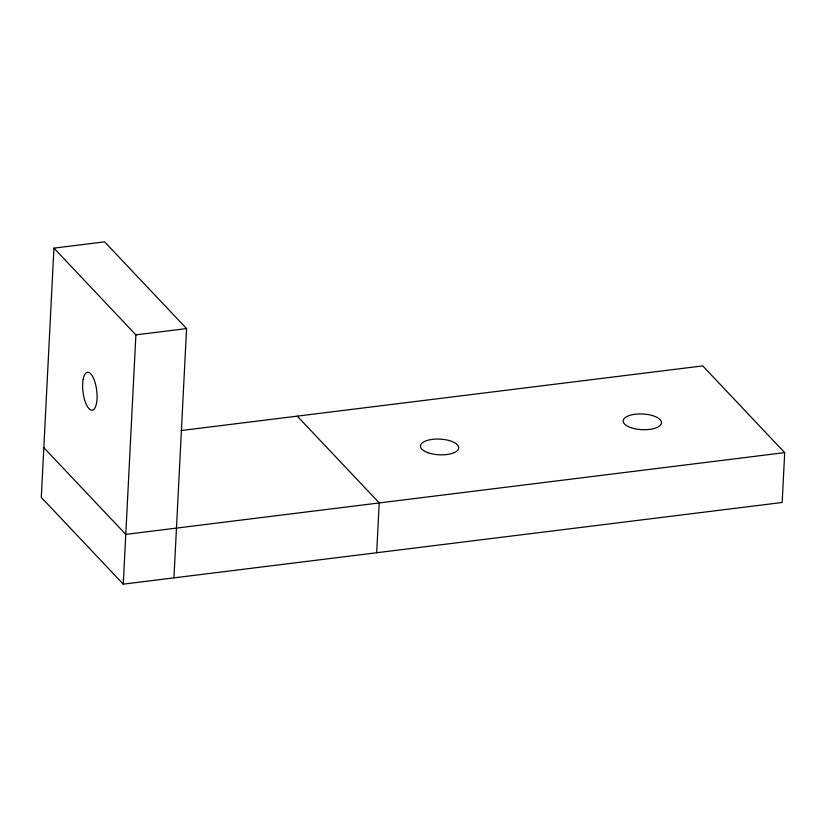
<?xml version="1.0" encoding="UTF-8"?>
<svg xmlns="http://www.w3.org/2000/svg" width="826" height="826" viewBox="0 0 826 826"><rect width="100%" height="100%" fill="white"/><g stroke="black" fill="none" stroke-linecap="round" stroke-linejoin="round"><path stroke-width="1.24" d="M173.945 577.87L186.573 328.593L104.613 241.853L53.927 248.13L41.3 497.407L123.26 584.147L782.17 502.487L784.7 452.627L702.74 365.897L181.224 430.522M123.26 584.147L135.887 334.871L53.927 248.13M376.687 552.739L379.217 502.889L297.257 416.149M135.887 334.871L186.573 328.593M784.7 452.627L125.779 534.391L43.819 447.651M427.827 452.648A19.153 7.847 2.9 0 0 458.554 448.848A19.153 7.847 2.9 0 0 432.432 439.36A19.153 7.847 2.9 0 0 427.827 452.648M630.568 427.527A19.153 7.847 2.9 0 0 661.296 423.717A19.153 7.847 2.9 0 0 635.184 414.239A19.153 7.847 2.9 0 0 630.568 427.527M83.158 379.361A19.153 6.887 82.9 0 0 90.86 410.037A19.153 6.887 82.9 0 0 95.548 384.245A19.153 6.887 82.9 0 0 83.158 379.361"/></g></svg>
